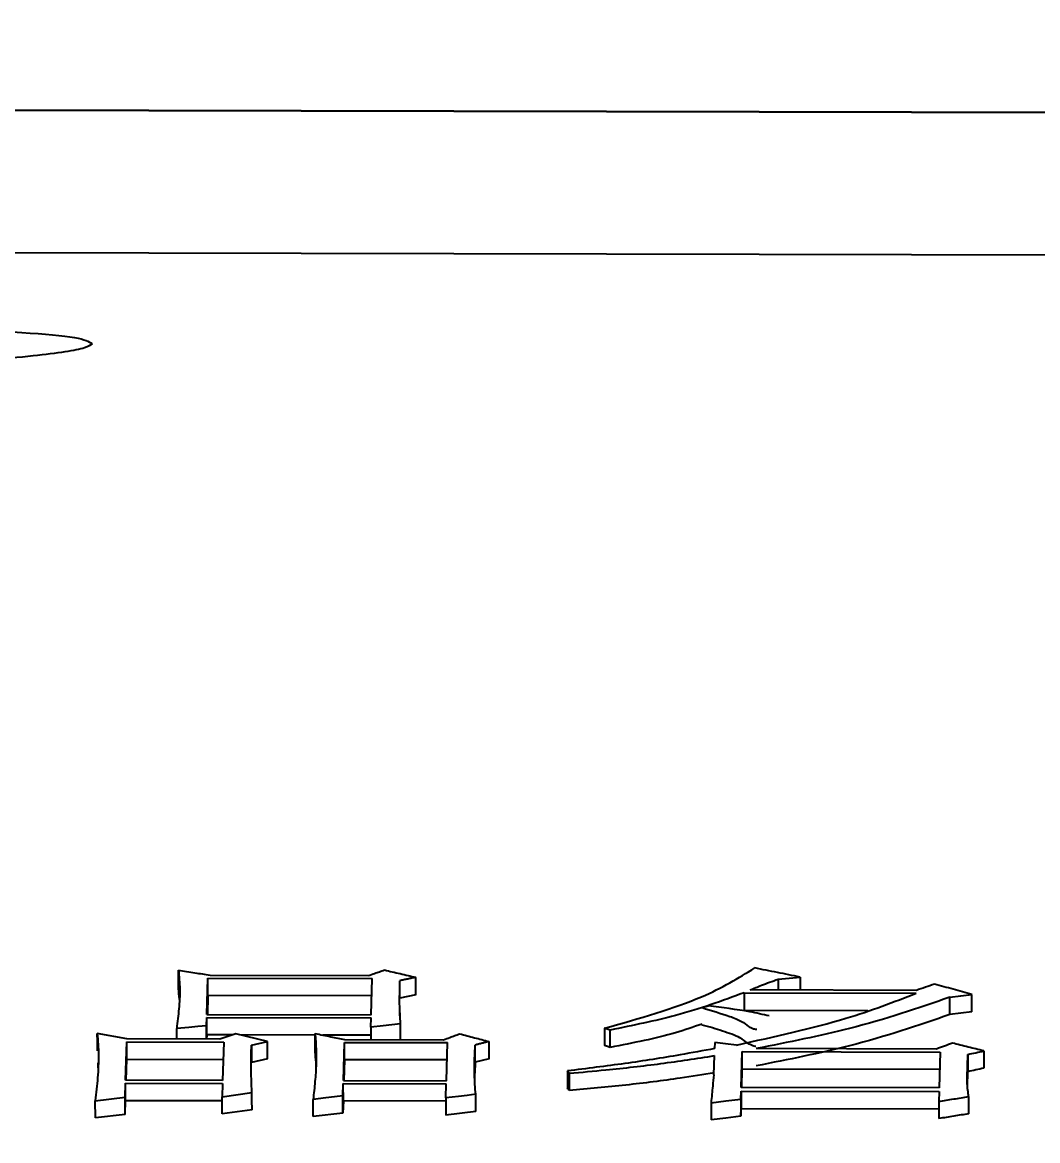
# Model space of a CAD drawing. Header units: millimetres. Extents: x 2312 to 3992, y 755 to 1943.
# Drawn here: x 2741.14 to 2746.13, y 1738.28 to 1743.78 of the extents above; entities that cross this region are included whole.
import ezdxf

# ---------------------------------------------------------------- set-up
doc = ezdxf.new("R2010")
doc.units = ezdxf.units.MM
doc.layers.add('标注', color=3, linetype='Continuous', lineweight=13)
doc.styles.add('SLDTEXTSTYLE1', font='txt.shx', dxfattribs={"width": 0.7, "bigfont": 'gbcbig.shx'})
doc.dimstyles.new('SLDDIMSTYLE12$0', dxfattribs={"dimtxt": 12, "dimasz": 10, "dimexe": 0, "dimexo": 0.0625, "dimgap": 0.875, "dimtad": 1, "dimdec": 1, "dimlfac": 1.8, "dimrnd": 1e-09, "dimzin": 12, "dimdsep": 46, "dimtxsty": 'SLDTEXTSTYLE1', "dimcen": 0.09, "dimdle": 8.16, "dimclrd": 3, "dimclre": 3, "dimadec": 0, "dimazin": 3, "dimtfac": 1, "dimtdec": 1, "dimtofl": 0, "dimtmove": 0, "dimatfit": 3, "dimfxl": 0, "dimfrac": 2, "dimtolj": 1, "dimlwd": 5, "dimlwe": 5, "dimarcsym": 0})

# ---------------------------------------------------------------- blocks, each defined once
blk = doc.blocks.new('*D45')
at = {"layer": 'Defpoints', "color": 0, "transparency": 16777216}
for p in [(2923.8087, 1855.6408), (2923.8087, 1839.6737), (2684.6011, 1694.1345)]:
    blk.add_point(p, dxfattribs=at)
at = {"layer": '标注', "color": 3, "lineweight": 5, "transparency": 16777216}
blk.add_line((2684.6011, 1694.197), (2684.6011, 1855.6408), dxfattribs=at)
at = {"layer": '标注', "color": 3, "linetype": 'Continuous', "lineweight": 5, "transparency": 16777216}
for p, q in [((2694.6011, 1855.6408), (2913.8087, 1855.6408)), ((2923.8087, 1839.7362), (2923.8087, 1855.6408))]:
    blk.add_line(p, q, dxfattribs=at)
at = {"layer": '标注', "color": 3, "transparency": 16777216}
for points in [[(2694.6011, 1857.3075), (2694.6011, 1853.9742), (2684.6011, 1855.6408)], [(2913.8087, 1857.3075), (2913.8087, 1853.9742), (2923.8087, 1855.6408)]]:
    blk.add_solid(points, dxfattribs=at)
at = {"layer": '标注', "color": 0, "transparency": 16777216, "insert": (2804.2049, 1867.9444), "char_height": 10, "attachment_point": 5, "style": 'SLDTEXTSTYLE1'}
blk.add_mtext('\\A1;{\\H2.28571x;290}', dxfattribs=at)

msp = doc.modelspace()

# ---------------------------------------------------------------- linework, layer by layer
at = {"color": 7, "linetype": 'Continuous', "lineweight": 25}
for p, q in [((2781.8569, 1743.2603), (2732.3594, 1743.3661)), ((2735.9592, 1743.3584), (2776.4571, 1743.2718)), ((2735.9577, 1742.6576), (2776.3561, 1742.5712)), ((2742.0635, 1739.0939), (2742.8423, 1739.0922)), ((2742.0477, 1738.9), (2742.0533, 1739.0801)), ((2742.0533, 1739.0801), (2742.8613, 1739.0783)), ((2742.8557, 1738.8983), (2742.8613, 1739.0783)), ((2742.9974, 1738.9815), (2742.9973, 1739.0669)), ((2741.9118, 1738.9846), (2741.9086, 1739.0337)), ((2741.912, 1738.9976), (2741.9124, 1738.974)), ((2742.0534, 1738.9947), (2742.0504, 1738.9)), ((2742.8587, 1738.9929), (2742.0534, 1738.9947)), ((2743.0758, 1738.998), (2742.9974, 1738.9815)), ((2744.6893, 1739.0073), (2745.5363, 1739.0055)), ((2744.6893, 1739.0073), (2744.6894, 1738.9221)), ((2745.5368, 1739.0195), (2744.7191, 1739.0213)), ((2745.7012, 1738.9002), (2745.7011, 1738.9854)), ((2742.046, 1738.8457), (2742.0472, 1738.8858)), ((2742.0472, 1738.8858), (2742.8552, 1738.884)), ((2742.0473, 1738.8007), (2742.0472, 1738.8858)), ((2742.0477, 1738.9), (2742.8557, 1738.8983)), ((2742.8538, 1738.8382), (2742.8552, 1738.884)), ((2744.6894, 1738.9221), (2745.2985, 1738.9207)), ((2741.8996, 1738.7797), (2741.8995, 1738.8317)), ((2742.8538, 1738.8382), (2742.8539, 1738.7776)), ((2743.0005, 1738.7773), (2743.0004, 1738.8551)), ((2744.0025, 1738.8328), (2744.0026, 1738.7478)), ((2744.0314, 1738.7391), (2744.0313, 1738.8242)), ((2741.6546, 1738.7803), (2741.5093, 1738.8066)), ((2741.6485, 1738.5778), (2741.6541, 1738.7658)), ((2741.6541, 1738.7658), (2742.1312, 1738.7647)), ((2742.1121, 1738.7793), (2741.6546, 1738.7803)), ((2742.0473, 1738.8007), (2742.0467, 1738.7794)), ((2742.1765, 1738.8004), (2742.0473, 1738.8007)), ((2742.1908, 1738.8051), (2742.1121, 1738.7793)), ((2742.1312, 1738.7647), (2742.1255, 1738.5768)), ((2742.3454, 1738.7672), (2742.1908, 1738.8051)), ((2742.5803, 1738.7995), (2742.2102, 1738.8003)), ((2742.267, 1738.7499), (2742.3454, 1738.7672)), ((2742.8539, 1738.7989), (2742.6185, 1738.7995)), ((2742.7194, 1738.5755), (2742.725, 1738.7634)), ((2742.725, 1738.7634), (2743.2312, 1738.7623)), ((2742.7254, 1738.7779), (2743.2122, 1738.7768)), ((2743.2256, 1738.5743), (2743.2312, 1738.7623)), ((2744.5455, 1738.7623), (2744.5447, 1738.7333)), ((2743.3673, 1738.6655), (2743.3672, 1738.7504)), ((2744.6752, 1738.5414), (2744.6805, 1738.7184)), ((2744.6805, 1738.7184), (2745.654, 1738.7163)), ((2745.635, 1738.7309), (2744.7491, 1738.7328)), ((2745.654, 1738.7163), (2745.6487, 1738.5393)), ((2741.5123, 1738.6624), (2741.5126, 1738.6386)), ((2741.6512, 1738.5778), (2741.6542, 1738.6809)), ((2741.6542, 1738.6809), (2742.1286, 1738.6798)), ((2742.3455, 1738.6822), (2742.2671, 1738.665)), ((2742.7251, 1738.6785), (2742.722, 1738.5755)), ((2743.2287, 1738.6774), (2742.7251, 1738.6785)), ((2743.3673, 1738.6655), (2743.3652, 1738.6121)), ((2743.4359, 1738.6827), (2743.3673, 1738.6655)), ((2744.5408, 1738.6041), (2744.5436, 1738.6983)), ((2745.7866, 1738.5925), (2745.79, 1738.7043)), ((2743.8304, 1738.5269), (2743.8303, 1738.6116)), ((2744.6779, 1738.5414), (2744.6806, 1738.6336)), ((2744.6806, 1738.6336), (2745.6515, 1738.6314)), ((2745.7879, 1738.5485), (2745.7901, 1738.6195)), ((2741.646, 1738.4941), (2741.6481, 1738.5629)), ((2741.6481, 1738.5629), (2742.1251, 1738.5619)), ((2741.6482, 1738.4783), (2741.6481, 1738.5629)), ((2742.1255, 1738.5768), (2741.6485, 1738.5778)), ((2742.1251, 1738.5619), (2742.1231, 1738.4961)), ((2742.7172, 1738.5008), (2742.7189, 1738.5606)), ((2742.7189, 1738.5606), (2743.2251, 1738.5595)), ((2742.719, 1738.4759), (2742.7189, 1738.5606)), ((2742.7194, 1738.5755), (2743.2256, 1738.5743)), ((2743.2231, 1738.4907), (2743.2251, 1738.5595)), ((2745.6487, 1738.5393), (2744.6752, 1738.5414)), ((2741.4995, 1738.4764), (2741.646, 1738.4941)), ((2742.1231, 1738.4961), (2742.2698, 1738.5168)), ((2742.1233, 1738.4115), (2742.1231, 1738.4961)), ((2743.2231, 1738.4907), (2743.2232, 1738.4061)), ((2743.3698, 1738.4238), (2743.3697, 1738.5084)), ((2744.6736, 1738.4845), (2744.6747, 1738.5235)), ((2744.6747, 1738.5235), (2745.6482, 1738.5213)), ((2744.6747, 1738.5235), (2744.6748, 1738.4389)), ((2745.6482, 1738.5213), (2745.6468, 1738.4733)), ((2745.7935, 1738.4971), (2745.7937, 1738.4125)), ((2741.4996, 1738.3919), (2741.4995, 1738.4764)), ((2741.6462, 1738.4096), (2741.6482, 1738.4783)), ((2741.6482, 1738.4783), (2742.1232, 1738.4773)), ((2742.2699, 1738.4322), (2742.1233, 1738.4115)), ((2742.5707, 1738.3986), (2742.5706, 1738.4831)), ((2742.719, 1738.4759), (2742.7173, 1738.4162)), ((2743.2231, 1738.4748), (2742.719, 1738.4759)), ((2744.6736, 1738.4845), (2744.6737, 1738.4)), ((2744.6737, 1738.4), (2744.6748, 1738.4389)), ((2744.6748, 1738.4389), (2745.6469, 1738.4368)), ((2741.6462, 1738.4096), (2741.4996, 1738.3919)), ((2742.7173, 1738.4162), (2742.5707, 1738.3986)), ((2743.3698, 1738.4238), (2743.2232, 1738.4061))]:
    msp.add_line(p, q, dxfattribs=at)
at = {"color": 7, "linetype": 'Continuous', "lineweight": 25, "flags": 128}
for points in [[(2741.9086, 1739.0337), (2741.9086, 1739.0816), (2741.9085, 1739.1192)], [(2742.0534, 1738.9947), (2742.0534, 1739.0425), (2742.0533, 1739.0801)], [(2743.0758, 1738.998), (2743.0757, 1739.0458), (2743.0757, 1739.0834)], [(2744.857, 1739.0739), (2744.9107, 1739.0794), (2744.9645, 1739.0848)], [(2744.857, 1739.0739), (2744.8571, 1739.0261), (2744.8571, 1739.021)], [(2744.9645, 1739.0848), (2744.9645, 1739.037), (2744.9645, 1739.0207)], [(2745.7012, 1738.9854), (2745.755, 1738.9924), (2745.8088, 1738.9993)], [(2745.8089, 1738.914), (2745.8088, 1738.9617), (2745.8088, 1738.9993)], [(2744.4884, 1738.9361), (2744.4902, 1738.9366), (2744.5012, 1738.9398), (2744.5122, 1738.9429)], [(2745.8089, 1738.914), (2745.7551, 1738.9071), (2745.7013, 1738.9002)], [(2742.046, 1738.8457), (2742.0028, 1738.8416), (2741.9595, 1738.8374), (2741.8995, 1738.8317)], [(2742.0461, 1738.7794), (2742.046, 1738.8083), (2742.046, 1738.8457)], [(2743.0004, 1738.8551), (2742.9579, 1738.8502), (2742.9154, 1738.8453), (2742.8538, 1738.8382)], [(2744.0313, 1738.8242), (2744.0169, 1738.8285), (2744.0025, 1738.8328)], [(2741.5094, 1738.7216), (2741.5094, 1738.7692), (2741.5093, 1738.8066)], [(2741.6542, 1738.6809), (2741.6542, 1738.7284), (2741.6541, 1738.7658)], [(2742.3455, 1738.6822), (2742.3455, 1738.7298), (2742.3454, 1738.7672)], [(2742.5804, 1738.7222), (2742.5803, 1738.7697), (2742.5803, 1738.8071)], [(2742.7251, 1738.6785), (2742.725, 1738.7261), (2742.725, 1738.7634)], [(2743.4359, 1738.6827), (2743.4359, 1738.7303), (2743.4358, 1738.7677)], [(2744.6522, 1738.7505), (2744.5989, 1738.7564), (2744.5455, 1738.7623)], [(2742.267, 1738.7499), (2742.2671, 1738.7024), (2742.2671, 1738.665)], [(2744.0314, 1738.7391), (2744.0171, 1738.7435), (2744.0026, 1738.7478)], [(2744.6806, 1738.6336), (2744.6806, 1738.6811), (2744.6805, 1738.7184)], [(2745.8684, 1738.7216), (2745.8684, 1738.6741), (2745.8685, 1738.6368)], [(2745.79, 1738.7043), (2745.79, 1738.6568), (2745.7901, 1738.6195)], [(2743.8209, 1738.6234), (2743.821, 1738.576), (2743.821, 1738.5387)], [(2741.6462, 1738.4096), (2741.6461, 1738.4569), (2741.646, 1738.4941)], [(2742.2699, 1738.4322), (2742.2698, 1738.4796), (2742.2698, 1738.5168)], [(2742.7172, 1738.5008), (2742.6747, 1738.4957), (2742.6322, 1738.4905), (2742.5706, 1738.4831)], [(2742.7173, 1738.4162), (2742.7172, 1738.4636), (2742.7172, 1738.5008)], [(2743.3697, 1738.5084), (2743.3272, 1738.5032), (2743.2847, 1738.4981), (2743.2231, 1738.4907)], [(2744.527, 1738.4668), (2744.6003, 1738.4756), (2744.6736, 1738.4845)], [(2744.527, 1738.4668), (2744.5271, 1738.4194), (2744.5271, 1738.3823)], [(2745.6468, 1738.4733), (2745.6469, 1738.426), (2745.6469, 1738.3888)], [(2744.6737, 1738.4), (2744.6004, 1738.3911), (2744.5271, 1738.3823)]]:
    msp.add_lwpolyline(points, dxfattribs=at)
at = {"color": 7, "linetype": 'Continuous', "lineweight": 25}
for points, knots in [([(2741.4835, 1742.199), (2741.467, 1742.2096), (2741.4339, 1742.2309), (2741.1527, 1742.256), (2740.722, 1742.2752), (2740.1345, 1742.2879), (2739.4332, 1742.2933), (2738.696, 1742.2899), (2738.046, 1742.2762), (2737.6009, 1742.2519), (2737.4099, 1742.2198), (2737.446, 1742.1839), (2737.6687, 1742.1474), (2738.0575, 1742.1131), (2738.6024, 1742.0853), (2739.2775, 1742.0702), (2740.0153, 1742.074), (2740.7043, 1742.0983), (2741.2131, 1742.1364), (2741.452, 1742.1725), (2741.4754, 1742.1922), (2741.4835, 1742.199)], [0, 0, 0, 0, 0.045822, 0.091814, 0.140485, 0.193898, 0.252615, 0.314733, 0.376987, 0.434762, 0.486088, 0.532887, 0.578622, 0.626347, 0.678147, 0.735419, 0.797023, 0.859506, 0.918953, 0.972133, 1, 1, 1, 1]), ([(2741.9085, 1739.1192), (2741.9114, 1739.0877), (2741.9171, 1739.0249), (2741.9113, 1738.929), (2741.9035, 1738.8641), (2741.8995, 1738.8317)], [0, 0, 0, 0, 0.333348, 0.666568, 1, 1, 1, 1]), ([(2741.9085, 1739.1192), (2741.9218, 1739.117), (2741.9485, 1739.1127), (2742.0001, 1739.1042), (2742.0385, 1739.098), (2742.0635, 1739.0939)], [0, 0, 0, 0, 0.2577875, 0.515575, 1, 1, 1, 1]), ([(2742.8423, 1739.0922), (2742.8524, 1739.0957), (2742.8706, 1739.1021), (2742.8968, 1739.1112), (2742.913, 1739.1169), (2742.9211, 1739.1197)], [0, 0, 0, 0, 0.384046, 0.692023, 1, 1, 1, 1]), ([(2742.9211, 1739.1197), (2742.9468, 1739.1137), (2742.9855, 1739.1046), (2743.037, 1739.0925), (2743.0628, 1739.0864), (2743.0757, 1739.0834)], [0, 0, 0, 0, 0.5, 0.75, 1, 1, 1, 1]), ([(2744.0025, 1738.8328), (2744.1745, 1738.8816), (2744.4785, 1738.9677), (2744.6622, 1739.0805), (2744.7419, 1739.1295)], [0, 0, 0, 0, 0.565913, 1, 1, 1, 1]), ([(2744.9645, 1739.0848), (2744.9274, 1739.0923), (2744.8532, 1739.1072), (2744.779, 1739.1221), (2744.742, 1739.1295)], [0, 0, 0, 0, 0.5, 1, 1, 1, 1]), ([(2743.0004, 1738.8551), (2742.9984, 1738.8877), (2742.9954, 1738.9366), (2742.9959, 1739.007), (2742.9968, 1739.0449), (2742.9973, 1739.0669)], [0, 0, 0, 0, 0.4566215, 0.6849212, 1, 1, 1, 1]), ([(2743.0757, 1739.0834), (2743.0691, 1739.082), (2743.0561, 1739.0793), (2743.0365, 1739.0751), (2743.0169, 1739.071), (2743.0038, 1739.0683), (2742.9973, 1739.0669)], [0, 0, 0, 0, 0.2500001, 0.5000003, 0.7500004, 1, 1, 1, 1]), ([(2744.7191, 1739.0213), (2744.7373, 1739.0291), (2744.7679, 1739.0422), (2744.8143, 1739.0597), (2744.8428, 1739.0692), (2744.857, 1739.0739)], [0, 0, 0, 0, 0.4263958, 0.7128373, 1, 1, 1, 1]), ([(2745.6254, 1739.05), (2745.6106, 1739.0449), (2745.5811, 1739.0348), (2745.5516, 1739.0246), (2745.5368, 1739.0195)], [0, 0, 0, 0, 0.499998, 1, 1, 1, 1]), ([(2745.8088, 1738.9993), (2745.7782, 1739.0077), (2745.7171, 1739.0247), (2745.6559, 1739.0416), (2745.6254, 1739.05)], [0, 0, 0, 0, 0.5, 1, 1, 1, 1]), ([(2744.6893, 1739.0073), (2744.5824, 1738.968), (2744.3898, 1738.8972), (2744.1417, 1738.8466), (2744.0313, 1738.8242)], [0, 0, 0, 0, 0.554947, 1, 1, 1, 1]), ([(2744.6522, 1738.7505), (2744.8397, 1738.7916), (2745.1715, 1738.8644), (2745.4258, 1738.9627), (2745.5363, 1739.0055)], [0, 0, 0, 0, 0.565308, 1, 1, 1, 1]), ([(2745.7012, 1738.9855), (2745.544, 1738.9315), (2745.2607, 1738.8343), (2744.9066, 1738.7641), (2744.749, 1738.7329)], [0, 0, 0, 0, 0.5550598, 1, 1, 1, 1]), ([(2742.9975, 1738.8943), (2742.997, 1738.9091), (2742.9963, 1738.9312), (2742.9962, 1738.9404), (2742.9962, 1738.9435)], [0, 0, 0, 0, 0.668607, 1, 1, 1, 1]), ([(2744.4826, 1738.9345), (2744.5288, 1738.9205), (2744.5981, 1738.8996), (2744.6801, 1738.8689), (2744.7035, 1738.8459), (2744.7273, 1738.8329), (2744.7437, 1738.8288), (2744.7498, 1738.8283), (2744.7523, 1738.828)], [0, 0, 0, 0, 0.443256, 0.664593, 0.858762, 0.956228, 0.981842, 1, 1, 1, 1]), ([(2744.8135, 1738.8936), (2744.7819, 1738.9006), (2744.6885, 1738.9213), (2744.5824, 1738.9343), (2744.5122, 1738.9429)], [0, 0, 0, 0, 0.337667, 1, 1, 1, 1]), ([(2745.7013, 1738.9002), (2745.544, 1738.8463), (2745.2607, 1738.7492), (2744.9067, 1738.6792), (2744.7491, 1738.648)], [0, 0, 0, 0, 0.554998, 1, 1, 1, 1]), ([(2744.4827, 1738.8538), (2744.4403, 1738.8389), (2744.3103, 1738.7932), (2744.1437, 1738.7609), (2744.0314, 1738.7391)], [0, 0, 0, 0, 0.325954, 1, 1, 1, 1]), ([(2744.7474, 1738.7436), (2744.7461, 1738.7437), (2744.7401, 1738.7444), (2744.725, 1738.7492), (2744.7006, 1738.7633), (2744.6687, 1738.791), (2744.5826, 1738.8194), (2744.518, 1738.8397), (2744.4832, 1738.8492), (2744.4827, 1738.8493)], [0, 0, 0, 0, 0.0099124, 0.0448245, 0.1433349, 0.360611, 0.6772081, 0.995482, 1, 1, 1, 1]), ([(2741.5093, 1738.8066), (2741.512, 1738.7719), (2741.5174, 1738.7005), (2741.5127, 1738.609), (2741.5056, 1738.5335), (2741.5015, 1738.4955), (2741.4995, 1738.4764)], [0, 0, 0, 0, 0.320886, 0.660346, 0.83017, 1, 1, 1, 1]), ([(2742.5803, 1738.8071), (2742.5821, 1738.7825), (2742.5858, 1738.7331), (2742.5862, 1738.6544), (2742.5801, 1738.5712), (2742.5738, 1738.5125), (2742.5706, 1738.4831)], [0, 0, 0, 0, 0.2326628, 0.4653423, 0.7326393, 1, 1, 1, 1]), ([(2742.5803, 1738.8071), (2742.5931, 1738.8046), (2742.6186, 1738.7994), (2742.667, 1738.7897), (2742.7026, 1738.7825), (2742.7254, 1738.7779)], [0, 0, 0, 0, 0.264295, 0.52859, 1, 1, 1, 1]), ([(2743.2122, 1738.7768), (2743.2223, 1738.7805), (2743.2404, 1738.7872), (2743.2667, 1738.7967), (2743.2829, 1738.8026), (2743.2909, 1738.8056)], [0, 0, 0, 0, 0.384046, 0.692023, 1, 1, 1, 1]), ([(2743.2909, 1738.8056), (2743.3151, 1738.7993), (2743.3513, 1738.7898), (2743.3996, 1738.7772), (2743.4238, 1738.7708), (2743.4358, 1738.7677)], [0, 0, 0, 0, 0.5, 0.75, 1, 1, 1, 1]), ([(2743.4358, 1738.7677), (2743.4301, 1738.7662), (2743.4187, 1738.7634), (2743.4015, 1738.759), (2743.3843, 1738.7547), (2743.3729, 1738.7518), (2743.3672, 1738.7504)], [0, 0, 0, 0, 0.25, 0.5, 0.750001, 1, 1, 1, 1]), ([(2742.2698, 1738.5168), (2742.2675, 1738.5605), (2742.2644, 1738.6216), (2742.2658, 1738.699), (2742.2666, 1738.7329), (2742.267, 1738.7499)], [0, 0, 0, 0, 0.5573376, 0.7786669, 1, 1, 1, 1]), ([(2742.5838, 1738.6735), (2742.5837, 1738.6742), (2742.5836, 1738.6764), (2742.5833, 1738.6801), (2742.583, 1738.6848), (2742.5827, 1738.6895), (2742.5824, 1738.6942), (2742.5821, 1738.6989), (2742.5818, 1738.7035), (2742.5814, 1738.7082), (2742.581, 1738.7144), (2742.5806, 1738.7191), (2742.5804, 1738.7222)], [0, 0, 0, 0, 0.039314, 0.135432, 0.23155, 0.327668, 0.423787, 0.519905, 0.616023, 0.712142, 0.80826, 1, 1, 1, 1]), ([(2743.3697, 1738.5084), (2743.3673, 1738.5407), (2743.3632, 1738.5977), (2743.3641, 1738.6782), (2743.3661, 1738.7263), (2743.3672, 1738.7504)], [0, 0, 0, 0, 0.396039, 0.697993, 1, 1, 1, 1]), ([(2744.5447, 1738.7333), (2744.4884, 1738.7228), (2744.3447, 1738.696), (2744.1042, 1738.6582), (2743.9155, 1738.635), (2743.8209, 1738.6234)], [0, 0, 0, 0, 0.243138, 0.620388, 1, 1, 1, 1]), ([(2745.7137, 1738.7598), (2745.7006, 1738.755), (2745.6744, 1738.7454), (2745.6481, 1738.7357), (2745.635, 1738.7309)], [0, 0, 0, 0, 0.499998, 1, 1, 1, 1]), ([(2745.8684, 1738.7216), (2745.8426, 1738.728), (2745.7911, 1738.7407), (2745.7395, 1738.7534), (2745.7137, 1738.7598)], [0, 0, 0, 0, 0.5, 1, 1, 1, 1]), ([(2745.79, 1738.7043), (2745.803, 1738.7072), (2745.8292, 1738.713), (2745.8553, 1738.7188), (2745.8684, 1738.7216)], [0, 0, 0, 0, 0.5, 1, 1, 1, 1]), ([(2742.5838, 1738.6733), (2742.5838, 1738.6735), (2742.5837, 1738.6758), (2742.5843, 1738.6541), (2742.5842, 1738.6443), (2742.5842, 1738.6412)], [0, 0, 0, 0, 0.077067, 0.716745, 1, 1, 1, 1]), ([(2743.8303, 1738.6116), (2743.8903, 1738.617), (2744.0422, 1738.6308), (2744.2829, 1738.6579), (2744.4565, 1738.6848), (2744.5436, 1738.6983)], [0, 0, 0, 0, 0.245382, 0.621267, 1, 1, 1, 1]), ([(2743.3652, 1738.5872), (2743.3651, 1738.5898), (2743.3647, 1738.6069), (2743.365, 1738.6098), (2743.3652, 1738.6123)], [0, 0, 0, 0, 0.152694, 1, 1, 1, 1]), ([(2743.8303, 1738.6116), (2743.8295, 1738.6126), (2743.8276, 1738.615), (2743.8244, 1738.619), (2743.8221, 1738.6219), (2743.8209, 1738.6234)], [0, 0, 0, 0, 0.25, 0.625, 1, 1, 1, 1]), ([(2744.5437, 1738.6134), (2744.4881, 1738.6046), (2744.346, 1738.5822), (2744.1083, 1738.5523), (2743.9232, 1738.5354), (2743.8304, 1738.5269)], [0, 0, 0, 0, 0.242998, 0.620258, 1, 1, 1, 1]), ([(2744.5408, 1738.6041), (2744.5389, 1738.5859), (2744.5357, 1738.5541), (2744.5311, 1738.5083), (2744.5284, 1738.4806), (2744.527, 1738.4668)], [0, 0, 0, 0, 0.399626, 0.699812, 1, 1, 1, 1]), ([(2745.8685, 1738.6368), (2745.8554, 1738.6339), (2745.8293, 1738.6281), (2745.8031, 1738.6224), (2745.7901, 1738.6195)], [0, 0, 0, 0, 0.499999, 1, 1, 1, 1]), ([(2745.7935, 1738.4971), (2745.7921, 1738.5074), (2745.7893, 1738.5286), (2745.7865, 1738.5604), (2745.7866, 1738.5818), (2745.7866, 1738.5925)], [0, 0, 0, 0, 0.324082, 0.66195, 1, 1, 1, 1]), ([(2743.8304, 1738.5269), (2743.8289, 1738.5288), (2743.8257, 1738.5328), (2743.8226, 1738.5367), (2743.821, 1738.5387)], [0, 0, 0, 0, 0.500003, 1, 1, 1, 1]), ([(2745.6468, 1738.4733), (2745.6713, 1738.4773), (2745.7202, 1738.4852), (2745.7691, 1738.4931), (2745.7935, 1738.4971)], [0, 0, 0, 0, 0.499999, 1, 1, 1, 1]), ([(2745.7937, 1738.4125), (2745.7692, 1738.4086), (2745.7203, 1738.4007), (2745.6714, 1738.3928), (2745.6469, 1738.3888)], [0, 0, 0, 0, 0.5, 1, 1, 1, 1])]:
    msp.add_open_spline(points, degree=3, knots=knots, dxfattribs=at)

# ---------------------------------------------------------------- dimensions: what is measured, and where the dimension line sits
at = {"layer": '标注'}
dim = msp.add_linear_dim(base=(2923.8087, 1855.6408), p1=(2684.6011, 1694.1345), p2=(2923.8087, 1839.6737), text='{\\H2.28571x;290}', dimstyle='SLDDIMSTYLE12$0', override={"dimtxt": 10, "dimtdec": 3, "dimtzin": 0}, dxfattribs=at)
dim.commit()
dim.dimension.update_dxf_attribs({"geometry": '*D45', "text_midpoint": (2804.2049, 1855.6408), "dimtype": 160})

doc.saveas('drawing.dxf')
